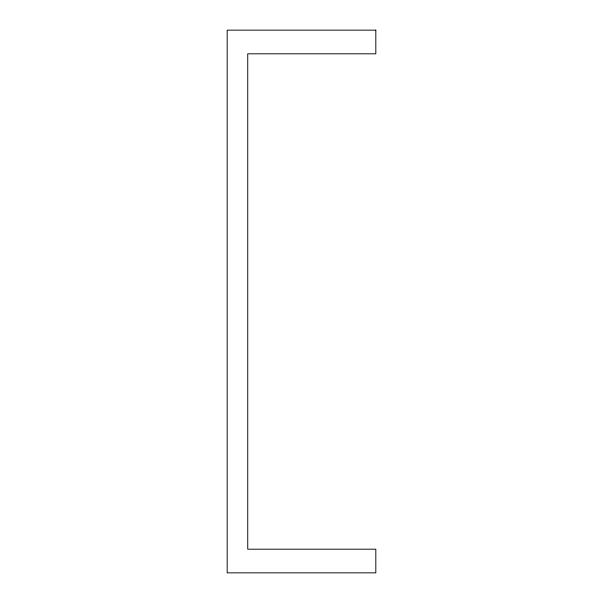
<?xml version="1.0" encoding="UTF-8"?>
<svg xmlns="http://www.w3.org/2000/svg" width="603" height="603" viewBox="0 0 603 603"><rect width="100%" height="100%" fill="white"/><g stroke="black" fill="none" stroke-linecap="round" stroke-linejoin="round"><path stroke-width="0.9" d="M375.82 30.15L227.18 30.15L227.18 572.85L375.82 572.85L375.82 549.19L247.743 549.19L247.743 53.81L375.82 53.81L375.82 30.15"/></g></svg>
